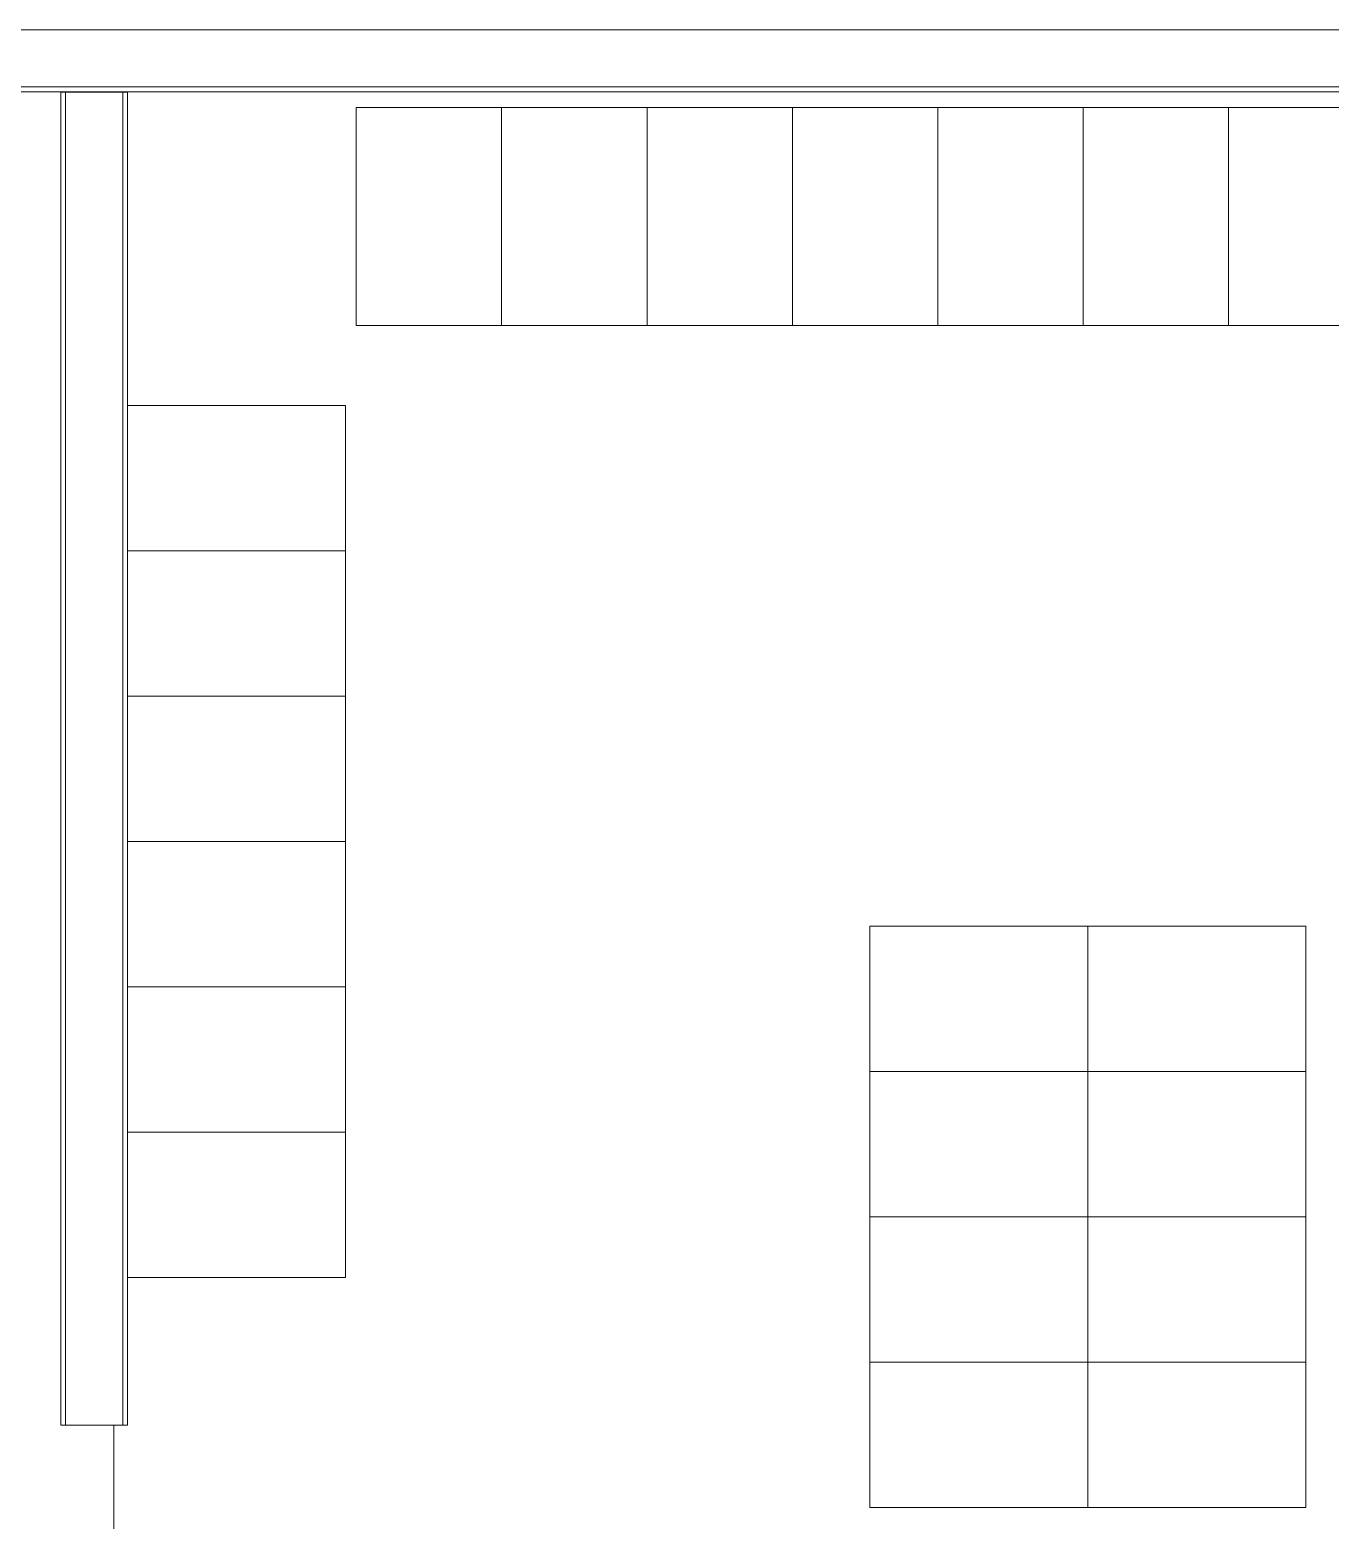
# Model space of a CAD drawing. Header units: millimetres. Extents: x -637480 to 299894, y -125373 to 39000.
# Drawn here: x 265106 to 267790, y 4034 to 7111 of the extents above; entities that cross this region are included whole.
import ezdxf

# ---------------------------------------------------------------- set-up
doc = ezdxf.new("R2010")
doc.units = ezdxf.units.MM
for name, color, linetype, lineweight in [('AM_BOR', 4, 'Continuous', 25), ('Xref building Toll$0$A-AREA', 32, 'Continuous', 18), ('Xref building Toll$0$A-FLOR', 192, 'Continuous', 25), ('Xref building Toll$0$A-WALL', 113, 'Continuous', 9), ('Xref building Toll$0$Q-CASE', 31, 'Continuous', 9)]:
    doc.layers.add(name, color=color, linetype=linetype, lineweight=lineweight)

# ---------------------------------------------------------------- blocks, each defined once
blk = doc.blocks.new('Xref building Toll$0$LOK_Locker 2Tier 01 - LOK_Locker 2Tier 01-867414-MASTER GROUND FLOOR')
at = {"layer": 'Xref building Toll$0$Q-CASE'}
for p, q in [((150, 225), (-150, 225)), ((-150, 225), (-150, -225)), ((-150, -225), (-150, 225)), ((-150, 225), (150, 225)), ((150, -225), (150, 225)), ((150, 225), (150, -225)), ((-150, -225), (150, -225)), ((150, -225), (-150, -225))]:
    blk.add_line(p, q, dxfattribs=at)
blk = doc.blocks.new('Xref building Toll$0$LOK_Locker 2Tier 01 - LOK_Locker 2Tier 01-906155-MASTER GROUND FLOOR')
at = {"layer": 'Xref building Toll$0$Q-CASE'}
for p, q in [((-150, 225), (150, 225)), ((-150, -225), (-150, 225)), ((150, 225), (-150, 225)), ((-150, 225), (-150, -225)), ((150, 225), (150, -225)), ((150, -225), (150, 225)), ((150, -225), (-150, -225)), ((-150, -225), (150, -225))]:
    blk.add_line(p, q, dxfattribs=at)
blk = doc.blocks.new('Xref building Toll')
at = {"layer": 'Xref building Toll$0$A-AREA'}
blk.add_line((265280, 4230), (265280, 3003), dxfattribs=at)
at = {"layer": 'Xref building Toll$0$A-FLOR'}
blk.add_line((265170, 6982.5), (265308, 6982.5), dxfattribs=at)
at = {"layer": 'Xref building Toll$0$A-WALL', "lineweight": 18}
for p, q in [((269193, 7110.5), (261252, 7110.5)), ((261380, 6982.5), (265170, 6982.5)), ((265170, 6982.5), (265170, 4230)), ((265308, 4230), (265308, 6982.5)), ((265308, 6982.5), (269062, 6982.5)), ((265170, 4230), (265308, 4230))]:
    blk.add_line(p, q, dxfattribs=at)
at = {"layer": 'Xref building Toll$0$A-WALL'}
for p, q in [((261370, 6992.5), (269193, 6992.5)), ((265180, 4230), (265180, 6982.5)), ((265298, 4230), (265298, 6982.5))]:
    blk.add_line(p, q, dxfattribs=at)
at = {"layer": 'Xref building Toll$0$Q-CASE'}
for p in [(265930, 6725), (266230, 6725), (266530, 6725), (266830, 6725), (267130, 6725), (267430, 6725), (267730, 6725)]:
    blk.add_blockref('Xref building Toll$0$LOK_Locker 2Tier 01 - LOK_Locker 2Tier 01-867414-MASTER GROUND FLOOR', p, dxfattribs=at)
for name, p, rotation in [('Xref building Toll$0$LOK_Locker 2Tier 01 - LOK_Locker 2Tier 01-867414-MASTER GROUND FLOOR', (265533, 6185), 89.99999999999991), ('Xref building Toll$0$LOK_Locker 2Tier 01 - LOK_Locker 2Tier 01-867414-MASTER GROUND FLOOR', (265533, 5885), 89.99999999999991), ('Xref building Toll$0$LOK_Locker 2Tier 01 - LOK_Locker 2Tier 01-867414-MASTER GROUND FLOOR', (265533, 5585), 89.99999999999991), ('Xref building Toll$0$LOK_Locker 2Tier 01 - LOK_Locker 2Tier 01-867414-MASTER GROUND FLOOR', (265533, 5285), 89.99999999999991), ('Xref building Toll$0$LOK_Locker 2Tier 01 - LOK_Locker 2Tier 01-906155-MASTER GROUND FLOOR', (267065, 5110), 90.00000000000007), ('Xref building Toll$0$LOK_Locker 2Tier 01 - LOK_Locker 2Tier 01-867414-MASTER GROUND FLOOR', (267515, 5110), 89.99999999999991), ('Xref building Toll$0$LOK_Locker 2Tier 01 - LOK_Locker 2Tier 01-867414-MASTER GROUND FLOOR', (265533, 4985), 89.99999999999991), ('Xref building Toll$0$LOK_Locker 2Tier 01 - LOK_Locker 2Tier 01-906155-MASTER GROUND FLOOR', (267065, 4810), 90.00000000000007), ('Xref building Toll$0$LOK_Locker 2Tier 01 - LOK_Locker 2Tier 01-867414-MASTER GROUND FLOOR', (267515, 4810), 89.99999999999991), ('Xref building Toll$0$LOK_Locker 2Tier 01 - LOK_Locker 2Tier 01-867414-MASTER GROUND FLOOR', (265533, 4685), 89.99999999999991), ('Xref building Toll$0$LOK_Locker 2Tier 01 - LOK_Locker 2Tier 01-906155-MASTER GROUND FLOOR', (267065, 4510), 90.00000000000007), ('Xref building Toll$0$LOK_Locker 2Tier 01 - LOK_Locker 2Tier 01-867414-MASTER GROUND FLOOR', (267515, 4510), 89.99999999999991), ('Xref building Toll$0$LOK_Locker 2Tier 01 - LOK_Locker 2Tier 01-906155-MASTER GROUND FLOOR', (267065, 4210), 90.00000000000007), ('Xref building Toll$0$LOK_Locker 2Tier 01 - LOK_Locker 2Tier 01-867414-MASTER GROUND FLOOR', (267515, 4210), 89.99999999999991)]:
    blk.add_blockref(name, p, dxfattribs=dict(at, rotation=rotation))

msp = doc.modelspace()

# ---------------------------------------------------------------- block references
at = {"layer": 'AM_BOR'}
msp.add_blockref('Xref building Toll', (0, 0), dxfattribs=at)

doc.saveas('drawing.dxf')
